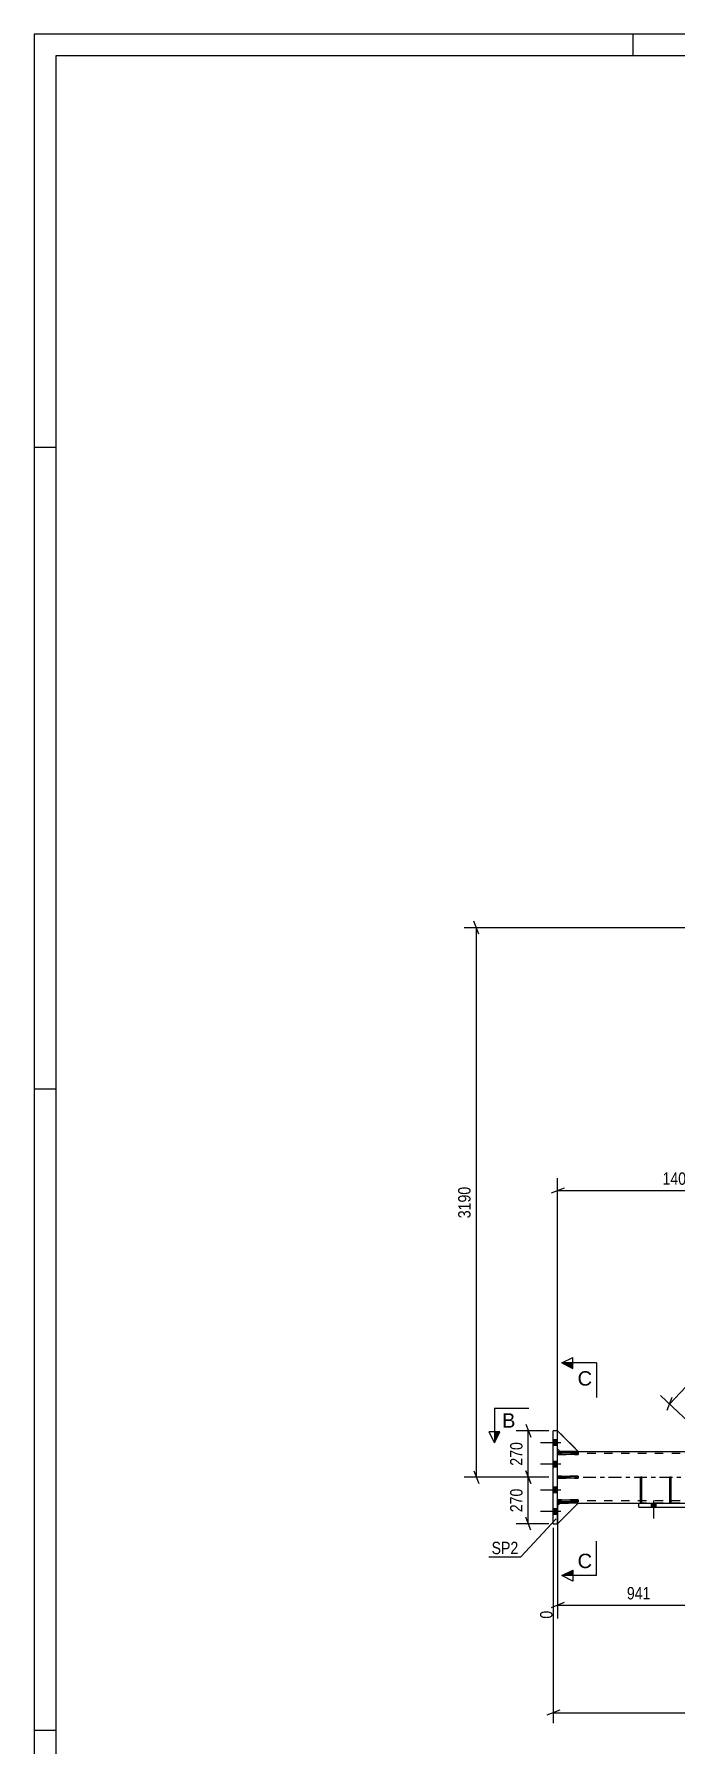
# Model space of a CAD drawing. Header units: millimetres. Extents: x 0 to 1189, y 0 to 841.
# Drawn here: x 0 to 148.9, y 443.7 to 841 of the extents above; entities that cross this region are included whole.
import ezdxf

# ---------------------------------------------------------------- set-up
doc = ezdxf.new("R2010")
doc.units = ezdxf.units.MM
doc.linetypes.add('DXK_LINE_DOT2', pattern=[3.9198, 1.9599, -1.9599])
doc.linetypes.add('DXK_LINE_DOT3', pattern=[5.9187, 2.979, -0.9799, 0.9799, -0.9799])
doc.styles.add('Arial', font='ARIAL.TTF', dxfattribs={"height": 0.2})
doc.styles.add('Arial Narrow', font='ARIALN.TTF', dxfattribs={"height": 0.2})

# ---------------------------------------------------------------- blocks, each defined once
blk = doc.blocks.new('Unknown-405118385-1163')
at = {"color": 5, "linetype": 'Continuous'}
for p, q in [((1189, 841), (0, 841)), ((0, 841), (0, 0)), ((139, 836), (139, 841)), ((1184, 836), (5, 836)), ((5, 836), (5, 5)), ((5, 745), (0, 745)), ((5, 596), (0, 596)), ((5, 447), (0, 447))]:
    blk.add_line(p, q, dxfattribs=at)
blk = doc.blocks.new('Part-405118385-1433 - 1390')
at = {"color": 2, "linetype": 'Continuous'}
for p, q in [((140.32, 498.86), (140.32, 499.86)), ((140.32, 499.86), (169.03, 499.86)), ((140.32, 498.86), (169.03, 498.86)), ((169.03, 498.86), (169.03, 499.86))]:
    blk.add_line(p, q, dxfattribs=at)
blk = doc.blocks.new('Part-405118385-1585 - 1390')
at = {"color": 2, "linetype": 'Continuous'}
for p, q in [((121.47, 511.12), (121.47, 511.6)), ((121.47, 511.6), (126.27, 511.6)), ((126.27, 511.12), (121.47, 511.12)), ((126.27, 511.6), (126.27, 511.12))]:
    blk.add_line(p, q, dxfattribs=at)
at = {"color": 7, "linetype": 'DXK_LINE_DOT2'}
blk.add_line((122.07, 511.12), (122.07, 511.6), dxfattribs=at)
blk = doc.blocks.new('Part-405118385-1440 - 1390')
at = {"color": 7, "linetype": 'DXK_LINE_DOT2'}
for p, q in [((126.27, 500.6), (121.47, 500.6)), ((121.47, 500.6), (121.47, 500.12)), ((122.07, 500.12), (122.07, 500.6)), ((126.27, 500.12), (126.27, 500.6)), ((121.47, 500.12), (126.27, 500.12))]:
    blk.add_line(p, q, dxfattribs=at)
blk = doc.blocks.new('Part-405118385-1441 - 1390')
at = {"color": 7, "linetype": 'DXK_LINE_DOT2'}
for p, q in [((126.27, 511.6), (121.47, 511.6)), ((121.47, 511.6), (121.47, 511.12)), ((121.47, 511.12), (126.27, 511.12)), ((122.07, 511.12), (122.07, 511.6)), ((126.27, 511.12), (126.27, 511.6))]:
    blk.add_line(p, q, dxfattribs=at)
blk = doc.blocks.new('Part-405118385-1535 - 1390')
at = {"color": 2, "linetype": 'Continuous'}
for p, q in [((121.47, 511.86), (122.07, 511.86)), ((126.27, 511.86), (159.11, 511.86)), ((121.47, 499.86), (122.07, 499.86)), ((126.27, 499.86), (140.72, 499.86)), ((141.04, 499.86), (147.49, 499.86)), ((147.81, 499.86), (156.31, 499.86))]:
    blk.add_line(p, q, dxfattribs=at)
at = {"color": 7, "linetype": 'DXK_LINE_DOT2'}
for p, q in [((121.47, 499.86), (121.47, 511.86)), ((855.47, 511.38), (121.47, 511.38)), ((122.07, 511.86), (126.27, 511.86)), ((855.47, 500.34), (121.47, 500.34)), ((122.07, 499.86), (126.27, 499.86)), ((855.47, 499.86), (140.72, 499.86)), ((140.72, 499.86), (141.04, 499.86)), ((147.49, 499.86), (147.81, 499.86))]:
    blk.add_line(p, q, dxfattribs=at)
at = {"color": 7, "linetype": 'DXK_LINE_DOT3'}
blk.add_line((121.47, 505.86), (855.47, 505.86), dxfattribs=at)
blk = doc.blocks.new('Part-405118385-1509 - 1390')
at = {"color": 2, "linetype": 'Continuous'}
for p, q in [((147.49, 505.86), (147.81, 505.86)), ((147.49, 499.86), (147.49, 505.86)), ((147.81, 499.86), (147.81, 505.86)), ((147.49, 501.86), (147.81, 501.86)), ((147.81, 499.86), (147.49, 499.86))]:
    blk.add_line(p, q, dxfattribs=at)
at = {"color": 7, "linetype": 'DXK_LINE_DOT2'}
blk.add_line((147.49, 500.66), (147.81, 500.66), dxfattribs=at)
blk = doc.blocks.new('Part-405118385-1510 - 1390')
at = {"color": 7, "linetype": 'DXK_LINE_DOT2'}
for p, q in [((140.72, 505.86), (140.72, 499.86)), ((141.04, 505.86), (140.72, 505.86)), ((141.04, 499.86), (141.04, 505.86)), ((141.04, 501.86), (140.72, 501.86)), ((140.72, 500.66), (141.04, 500.66)), ((140.72, 499.86), (141.04, 499.86))]:
    blk.add_line(p, q, dxfattribs=at)
blk = doc.blocks.new('Part-405118385-1519 - 1390')
at = {"color": 2, "linetype": 'Continuous'}
for p, q in [((121.47, 505.62), (121.47, 506.1)), ((121.47, 506.1), (126.27, 506.1)), ((126.27, 505.62), (121.47, 505.62)), ((126.27, 506.1), (126.27, 505.62))]:
    blk.add_line(p, q, dxfattribs=at)
at = {"color": 7, "linetype": 'DXK_LINE_DOT2'}
blk.add_line((122.07, 505.62), (122.07, 506.1), dxfattribs=at)
blk = doc.blocks.new('Part-405118385-1551 - 1390')
at = {"color": 2, "linetype": 'Continuous'}
for p, q in [((140.72, 505.86), (141.04, 505.86)), ((140.72, 499.86), (140.72, 505.86)), ((141.04, 499.86), (141.04, 505.86)), ((140.72, 501.86), (141.04, 501.86)), ((141.04, 499.86), (140.72, 499.86))]:
    blk.add_line(p, q, dxfattribs=at)
at = {"color": 7, "linetype": 'DXK_LINE_DOT2'}
blk.add_line((140.72, 500.66), (141.04, 500.66), dxfattribs=at)
blk = doc.blocks.new('Bolt-405118385-1580 - 1390')
at = {"linetype": 'Continuous'}
for points in [[(120.47, 514.52), (120.47, 513.2), (121.47, 513.2), (121.47, 514.52)], [(120.47, 514.52), (120.47, 513.2), (121.47, 513.2), (121.47, 514.52)], [(120.47, 514.52), (120.47, 513.2), (121.47, 513.2), (121.47, 514.52)], [(120.47, 509.52), (120.47, 508.2), (121.47, 508.2), (121.47, 509.52)], [(120.47, 509.52), (120.47, 508.2), (121.47, 508.2), (121.47, 509.52)], [(120.47, 503.52), (120.47, 502.2), (121.47, 502.2), (121.47, 503.52)], [(120.47, 503.52), (120.47, 502.2), (121.47, 502.2), (121.47, 503.52)], [(120.47, 498.52), (120.47, 497.2), (121.47, 497.2), (121.47, 498.52)], [(120.47, 498.52), (120.47, 497.2), (121.47, 497.2), (121.47, 498.52)], [(120.47, 498.52), (120.47, 497.2), (121.47, 497.2), (121.47, 498.52)]]:
    blk.add_hatch(color=1, dxfattribs=at).paths.add_polyline_path(points)
at = {"color": 1, "linetype": 'Continuous'}
for p, q in [((122.23, 513.86), (117.47, 513.86)), ((122.23, 513.86), (117.47, 513.86)), ((122.23, 513.86), (117.47, 513.86)), ((121.47, 514.52), (120.47, 514.52)), ((121.47, 514.52), (120.47, 514.52)), ((121.47, 514.52), (120.47, 514.52)), ((121.47, 513.2), (120.47, 513.2)), ((121.47, 513.2), (120.47, 513.2)), ((121.47, 513.2), (120.47, 513.2)), ((122.23, 508.86), (117.47, 508.86)), ((122.23, 508.86), (117.47, 508.86)), ((121.47, 509.52), (120.47, 509.52)), ((121.47, 509.52), (120.47, 509.52)), ((121.47, 508.2), (120.47, 508.2)), ((121.47, 508.2), (120.47, 508.2)), ((122.23, 502.86), (117.47, 502.86)), ((122.23, 502.86), (117.47, 502.86)), ((121.47, 503.52), (120.47, 503.52)), ((121.47, 503.52), (120.47, 503.52)), ((121.47, 502.2), (120.47, 502.2)), ((121.47, 502.2), (120.47, 502.2)), ((122.23, 497.86), (117.47, 497.86)), ((122.23, 497.86), (117.47, 497.86)), ((122.23, 497.86), (117.47, 497.86)), ((121.47, 498.52), (120.47, 498.52)), ((121.47, 498.52), (120.47, 498.52)), ((121.47, 498.52), (120.47, 498.52)), ((121.47, 497.2), (120.47, 497.2)), ((121.47, 497.2), (120.47, 497.2)), ((121.47, 497.2), (120.47, 497.2))]:
    blk.add_line(p, q, dxfattribs=at)
blk = doc.blocks.new('Part-405118385-1582 - 1390')
at = {"color": 7, "linetype": 'DXK_LINE_DOT2'}
for p, q in [((147.49, 505.86), (147.49, 499.86)), ((147.81, 505.86), (147.49, 505.86)), ((147.81, 499.86), (147.81, 505.86)), ((147.81, 501.86), (147.49, 501.86)), ((147.49, 500.66), (147.81, 500.66)), ((147.49, 499.86), (147.81, 499.86))]:
    blk.add_line(p, q, dxfattribs=at)
blk = doc.blocks.new('Part-405118385-1583 - 1390')
at = {"color": 7, "linetype": 'DXK_LINE_DOT2'}
for p, q in [((126.27, 506.1), (121.47, 506.1)), ((121.47, 506.1), (121.47, 505.62)), ((121.47, 505.62), (126.27, 505.62)), ((122.07, 505.62), (122.07, 506.1)), ((126.27, 505.62), (126.27, 506.1))]:
    blk.add_line(p, q, dxfattribs=at)
blk = doc.blocks.new('Part-405118385-1584 - 1390')
at = {"color": 2, "linetype": 'Continuous'}
for p, q in [((121.47, 500.12), (121.47, 500.6)), ((121.47, 500.6), (126.27, 500.6)), ((126.27, 500.6), (126.27, 500.12)), ((126.27, 500.12), (121.47, 500.12))]:
    blk.add_line(p, q, dxfattribs=at)
at = {"color": 7, "linetype": 'DXK_LINE_DOT2'}
blk.add_line((122.07, 500.12), (122.07, 500.6), dxfattribs=at)
blk = doc.blocks.new('Part-405118385-1586 - 1390')
at = {"color": 2, "linetype": 'Continuous'}
for p, q in [((121.47, 516.66), (126.27, 511.86)), ((122.07, 511.86), (121.47, 512.46)), ((126.27, 511.86), (122.07, 511.86))]:
    blk.add_line(p, q, dxfattribs=at)
at = {"color": 7, "linetype": 'DXK_LINE_DOT2'}
blk.add_line((121.47, 512.46), (121.47, 516.66), dxfattribs=at)
blk = doc.blocks.new('Part-405118385-1587 - 1390')
at = {"color": 7, "linetype": 'DXK_LINE_DOT2'}
for p, q in [((121.47, 512.46), (121.47, 516.66)), ((121.47, 516.66), (126.27, 511.86)), ((122.07, 511.86), (121.47, 512.46)), ((126.27, 511.86), (122.07, 511.86))]:
    blk.add_line(p, q, dxfattribs=at)
blk = doc.blocks.new('Part-405118385-1588 - 1390')
at = {"color": 2, "linetype": 'Continuous'}
for p, q in [((122.07, 499.86), (121.47, 499.26)), ((121.47, 495.06), (126.27, 499.86)), ((126.27, 499.86), (122.07, 499.86))]:
    blk.add_line(p, q, dxfattribs=at)
at = {"color": 7, "linetype": 'DXK_LINE_DOT2'}
blk.add_line((121.47, 495.06), (121.47, 499.26), dxfattribs=at)
blk = doc.blocks.new('Part-405118385-1589 - 1390')
at = {"color": 7, "linetype": 'DXK_LINE_DOT2'}
for p, q in [((122.07, 499.86), (121.47, 499.26)), ((121.47, 495.06), (126.27, 499.86)), ((121.47, 499.26), (121.47, 495.06)), ((126.27, 499.86), (122.07, 499.86))]:
    blk.add_line(p, q, dxfattribs=at)
blk = doc.blocks.new('Part-405118385-1629 - 1390')
at = {"color": 2, "linetype": 'Continuous'}
for p, q in [((120.47, 495.06), (120.47, 516.66)), ((121.47, 516.66), (120.47, 516.66)), ((121.47, 495.06), (121.47, 516.66)), ((120.47, 495.06), (121.47, 495.06))]:
    blk.add_line(p, q, dxfattribs=at)
blk = doc.blocks.new('Bolt-405118385-1816 - 1390')
at = {"linetype": 'Continuous'}
for points in [[(144.26, 499.86), (143.18, 499.86), (143.18, 498.86), (144.26, 498.86)], [(152.26, 499.86), (151.18, 499.86), (151.18, 498.86), (152.26, 498.86)], [(164.26, 499.86), (163.18, 499.86), (163.18, 498.86), (164.26, 498.86)]]:
    blk.add_hatch(color=1, dxfattribs=at).paths.add_polyline_path(points)
at = {"color": 1, "linetype": 'Continuous'}
for p, q in [((143.18, 499.86), (143.18, 498.86)), ((143.72, 500.46), (143.72, 496.26)), ((144.26, 499.86), (144.26, 498.86)), ((151.18, 499.86), (151.18, 498.86)), ((151.72, 500.46), (151.72, 496.26)), ((152.26, 499.86), (152.26, 498.86)), ((163.18, 499.86), (163.18, 498.86)), ((163.72, 500.46), (163.72, 496.26)), ((164.26, 499.86), (164.26, 498.86))]:
    blk.add_line(p, q, dxfattribs=at)
blk = doc.blocks.new('Bolt-405118385-1817 - 1390')
at = {"linetype": 'Continuous'}
for points in [[(144.26, 499.86), (143.18, 499.86), (143.18, 498.86), (144.26, 498.86)], [(152.26, 499.86), (151.18, 499.86), (151.18, 498.86), (152.26, 498.86)], [(164.26, 499.86), (163.18, 499.86), (163.18, 498.86), (164.26, 498.86)]]:
    blk.add_hatch(color=1, dxfattribs=at).paths.add_polyline_path(points)
at = {"color": 1, "linetype": 'Continuous'}
for p, q in [((143.18, 499.86), (143.18, 498.86)), ((143.72, 500.46), (143.72, 496.26)), ((144.26, 499.86), (144.26, 498.86)), ((151.18, 499.86), (151.18, 498.86)), ((151.72, 500.46), (151.72, 496.26)), ((152.26, 499.86), (152.26, 498.86)), ((163.18, 499.86), (163.18, 498.86)), ((163.72, 500.46), (163.72, 496.26)), ((164.26, 499.86), (164.26, 498.86))]:
    blk.add_line(p, q, dxfattribs=at)
blk = doc.blocks.new('StraightDimension-405118385-2337 - 1390')
at = {"color": 7, "linetype": 'Continuous'}
for p, q in [((147.42, 522.85), (255.23, 637.48)), ((265.16, 628.14), (253.15, 639.44)), ((254.64, 635.98), (255.82, 638.99)), ((158.38, 512.54), (145.35, 524.8)), ((148.01, 524.35), (146.83, 521.35))]:
    blk.add_line(p, q, dxfattribs=at)
at = {"color": 0}
blk.add_wipeout([(203.69, 583.78), (200.63, 586.66), (194.8, 580.46), (197.86, 577.58)], dxfattribs=at)
at = {"color": 3, "style": 'Arial Narrow'}
blk.add_text('3934', height=2.863, rotation=46.7591, dxfattribs=at).set_placement((197.84, 578.43))
blk = doc.blocks.new('StraightDimension-405118385-2351 - 1390')
at = {"color": 7, "linetype": 'Continuous'}
for p, q in [((159.11, 510.86), (159.11, 469.35)), ((121.47, 498.86), (121.47, 473)), ((122.97, 476.73), (119.97, 475.53)), ((121.47, 476.13), (159.11, 476.13)), ((157.61, 475.53), (160.61, 476.73))]:
    blk.add_line(p, q, dxfattribs=at)
at = {"color": 0}
blk.add_wipeout([(143.63, 476.88), (143.63, 481.08), (136.95, 481.08), (136.95, 476.88)], dxfattribs=at)
at = {"color": 0, "linetype": 'Continuous'}
for points in [[(120.87, 475.43), (116.67, 475.43), (116.67, 472.4), (120.87, 472.4)], [(158.51, 475.43), (154.31, 475.43), (154.31, 468.75), (158.51, 468.75)]]:
    blk.add_wipeout(points, dxfattribs=at)
at = {"color": 3, "style": 'Arial Narrow'}
blk.add_text('941', height=2.863, dxfattribs=at).set_placement((137.55, 477.48))
at = {"color": 3, "linetype": 'Continuous', "style": 'Arial Narrow'}
for s, height, p in [('0', 2.86, (120.27, 473)), ('941', 2.863, (157.91, 469.35))]:
    blk.add_text(s, height=height, rotation=90.0002, dxfattribs=at).set_placement(p)
blk = doc.blocks.new('StraightDimension-405118385-2634 - 1390')
at = {"color": 7, "linetype": 'Continuous'}
for p, q in [((175.47, 633.46), (99.76, 633.46)), ((103.21, 631.96), (102.01, 634.96)), ((102.61, 505.86), (102.61, 633.46)), ((119.47, 505.86), (99.76, 505.86)), ((102.01, 507.36), (103.21, 504.36))]:
    blk.add_line(p, q, dxfattribs=at)
at = {"color": 0}
blk.add_wipeout([(101.86, 573.91), (97.66, 573.91), (97.66, 565.4), (101.86, 565.4)], dxfattribs=at)
at = {"color": 3, "style": 'Arial Narrow'}
blk.add_text('3190', height=2.863, rotation=90.0002, dxfattribs=at).set_placement((101.26, 566))
blk = doc.blocks.new('StraightDimension-405118385-2667 - 1390')
at = {"color": 7, "linetype": 'Continuous'}
for p, q in [((177.47, 626.46), (177.47, 570.02)), ((122.97, 573.02), (119.97, 571.82)), ((121.47, 512.86), (121.47, 575.27)), ((121.47, 572.42), (177.47, 572.42)), ((175.97, 571.82), (178.97, 573.02))]:
    blk.add_line(p, q, dxfattribs=at)
at = {"color": 0}
blk.add_wipeout([(153.73, 573.17), (153.73, 577.37), (145.21, 577.37), (145.21, 573.17)], dxfattribs=at)
at = {"color": 3, "style": 'Arial Narrow'}
blk.add_text('1400', height=2.863, dxfattribs=at).set_placement((145.81, 573.77))
blk = doc.blocks.new('StraightDimension-405118385-2977 - 1390')
at = {"color": 7, "linetype": 'Continuous'}
for p, q in [((120.47, 494.06), (120.47, 448.76)), ((121.97, 451.76), (118.97, 450.56)), ((120.47, 451.16), (896.47, 451.16))]:
    blk.add_line(p, q, dxfattribs=at)
blk = doc.blocks.new('StraightDimension-405118385-3016 - 1390')
at = {"color": 7, "linetype": 'Continuous'}
for p, q in [((119.47, 516.66), (111.82, 516.66)), ((114.07, 518.16), (115.27, 515.16)), ((114.67, 505.86), (114.67, 516.66)), ((119.47, 505.86), (111.82, 505.86)), ((115.27, 504.36), (114.07, 507.36))]:
    blk.add_line(p, q, dxfattribs=at)
at = {"color": 0}
blk.add_wipeout([(113.92, 514.6), (109.72, 514.6), (109.72, 507.92), (113.92, 507.92)], dxfattribs=at)
at = {"color": 3, "style": 'Arial Narrow'}
blk.add_text('270', height=2.863, rotation=90.0002, dxfattribs=at).set_placement((113.32, 508.52))
blk = doc.blocks.new('StraightDimension-405118385-3024 - 1390')
at = {"color": 7, "linetype": 'Continuous'}
for p, q in [((119.47, 505.86), (111.82, 505.86)), ((114.07, 507.36), (115.27, 504.36)), ((114.67, 495.06), (114.67, 505.86)), ((119.47, 495.06), (111.82, 495.06)), ((115.27, 493.56), (114.07, 496.56))]:
    blk.add_line(p, q, dxfattribs=at)
at = {"color": 0}
blk.add_wipeout([(113.92, 503.8), (109.72, 503.8), (109.72, 497.12), (113.92, 497.12)], dxfattribs=at)
at = {"color": 3, "style": 'Arial Narrow'}
blk.add_text('270', height=2.863, rotation=90.0002, dxfattribs=at).set_placement((113.32, 497.72))
blk = doc.blocks.new('Mark-405118385-1625 - 1390')
at = {"color": 0}
blk.add_wipeout([(112.36, 487.99), (112.36, 490.99), (106.14, 490.99), (106.14, 487.99)], dxfattribs=at)
blk.add_wipeout([(112.36, 487.99), (112.36, 490.99), (106.14, 490.99), (106.14, 487.99)], dxfattribs=at)
at = {"color": 30, "linetype": 'Continuous'}
for p in [(121.1, 496.18), (105.54, 487.39)]:
    blk.add_line(p, (112.96, 487.39), dxfattribs=at)
at = {"color": 3, "style": 'Arial Narrow'}
blk.add_text('SP2', height=2.863, dxfattribs=at).set_placement((106.14, 487.99))
blk = doc.blocks.new('SectionMark-405118385-3148 - 1390')
at = {"color": 0, "linetype": 'Continuous'}
for points in [[(129.47, 527.13), (129.47, 530.63), (126.1, 530.63), (126.1, 527.13)], [(129.47, 484.74), (129.47, 488.24), (126.1, 488.24), (126.1, 484.74)]]:
    blk.add_wipeout(points, dxfattribs=at)
at = {"linetype": 'Continuous'}
for points in [[(124.97, 532.38), (124.97, 531.13), (122.47, 532.38)], [(124.97, 484.24), (124.97, 482.99), (122.47, 482.99)]]:
    blk.add_hatch(color=6, dxfattribs=at).paths.add_polyline_path(points)
at = {"color": 6, "linetype": 'Continuous'}
for p, q in [((122.47, 532.38), (124.97, 533.63)), ((130.47, 532.38), (122.47, 532.38)), ((122.47, 532.38), (124.97, 531.13)), ((124.97, 531.13), (124.97, 533.63)), ((130.47, 532.38), (130.47, 524.38)), ((130.47, 482.99), (130.47, 490.99)), ((122.47, 482.99), (124.97, 484.24)), ((130.47, 482.99), (122.47, 482.99)), ((124.97, 481.74), (122.47, 482.99)), ((124.97, 484.24), (124.97, 481.74))]:
    blk.add_line(p, q, dxfattribs=at)
at = {"color": 3, "linetype": 'Continuous', "style": 'Arial'}
for p in [(126.1, 527.13), (126.1, 484.74)]:
    blk.add_text('C', height=3.34, dxfattribs=at).set_placement(p)
blk = doc.blocks.new('SectionMark-405118385-3150 - 1390')
at = {"color": 0, "linetype": 'Continuous'}
blk.add_wipeout([(111.68, 517.36), (111.68, 520.86), (108.57, 520.86), (108.57, 517.36)], dxfattribs=at)
at = {"linetype": 'Continuous'}
blk.add_hatch(color=6, dxfattribs=at).paths.add_polyline_path([(106.82, 516.36), (108.07, 516.36), (106.82, 513.86)])
at = {"color": 6, "linetype": 'Continuous'}
for p, q in [((106.82, 521.86), (114.82, 521.86)), ((106.82, 521.86), (106.82, 513.86)), ((106.82, 513.86), (105.57, 516.36)), ((108.07, 516.36), (105.57, 516.36)), ((106.82, 513.86), (108.07, 516.36))]:
    blk.add_line(p, q, dxfattribs=at)
at = {"color": 3, "linetype": 'Continuous', "style": 'Arial'}
blk.add_text('B', height=3.34, dxfattribs=at).set_placement((108.57, 517.36))

msp = doc.modelspace()

# ---------------------------------------------------------------- block references
for name in ['Unknown-405118385-1163', 'Part-405118385-1629 - 1390', 'Part-405118385-1586 - 1390', 'Part-405118385-1587 - 1390', 'Bolt-405118385-1580 - 1390', 'Part-405118385-1535 - 1390', 'Part-405118385-1585 - 1390', 'Part-405118385-1441 - 1390', 'Part-405118385-1519 - 1390', 'Part-405118385-1583 - 1390', 'Part-405118385-1510 - 1390', 'Part-405118385-1551 - 1390', 'Part-405118385-1509 - 1390', 'Part-405118385-1582 - 1390', 'Part-405118385-1440 - 1390', 'Part-405118385-1584 - 1390', 'Part-405118385-1588 - 1390', 'Part-405118385-1589 - 1390', 'Part-405118385-1433 - 1390', 'Bolt-405118385-1816 - 1390', 'Bolt-405118385-1817 - 1390']:
    msp.add_blockref(name, (0, 0))

# ---------------------------------------------------------------- next in the draw order: block references
msp.add_blockref('StraightDimension-405118385-2337 - 1390', (0, 0))

# ---------------------------------------------------------------- next in the draw order: block references
msp.add_blockref('StraightDimension-405118385-2351 - 1390', (0, 0))

# ---------------------------------------------------------------- next in the draw order: block references
msp.add_blockref('StraightDimension-405118385-2634 - 1390', (0, 0))

# ---------------------------------------------------------------- next in the draw order: block references
msp.add_blockref('StraightDimension-405118385-2667 - 1390', (0, 0))

# ---------------------------------------------------------------- next in the draw order: block references
msp.add_blockref('StraightDimension-405118385-2977 - 1390', (0, 0))

# ---------------------------------------------------------------- next in the draw order: block references
msp.add_blockref('StraightDimension-405118385-3016 - 1390', (0, 0))

# ---------------------------------------------------------------- next in the draw order: block references
msp.add_blockref('StraightDimension-405118385-3024 - 1390', (0, 0))

# ---------------------------------------------------------------- next in the draw order: block references
msp.add_blockref('Mark-405118385-1625 - 1390', (0, 0))

# ---------------------------------------------------------------- next in the draw order: block references
msp.add_blockref('SectionMark-405118385-3148 - 1390', (0, 0))

# ---------------------------------------------------------------- next in the draw order: block references
msp.add_blockref('SectionMark-405118385-3150 - 1390', (0, 0))

doc.saveas('drawing.dxf')
